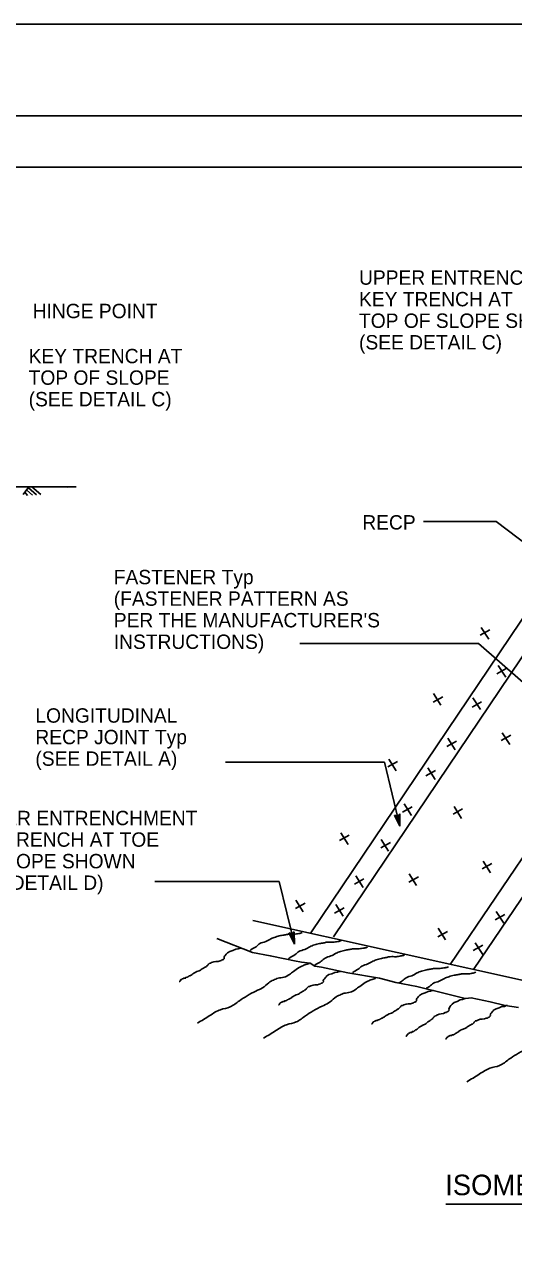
# Model space of a CAD drawing. Extents: x -894 to 866, y -476 to 714.
# Drawn here: x -165 to 74, y 123 to 714 of the extents above; entities that cross this region are included whole.
import ezdxf

# ---------------------------------------------------------------- set-up
doc = ezdxf.new("R2010")
doc.units = 0
for name, color, linetype in [('10 Sheet Format', 7, 'Continuous'), ('56 Stage 3 Anno', 7, 'Continuous'), ('57 Undefined', 7, 'Continuous'), ('58 Soundwalls', 7, 'Continuous'), ('60 Nongeo Data', 7, 'Continuous')]:
    doc.layers.add(name, color=color, linetype=linetype)

msp = doc.modelspace()

# ---------------------------------------------------------------- linework, layer by layer
at = {"layer": '10 Sheet Format'}
for p, q in [((-863.43, 668.96), (836.57, 668.96)), ((-813.45, 643.96), (811.55, 643.96))]:
    msp.add_line(p, q, dxfattribs=at)
for points in [[(-894.04, 713.56), (865.96, 713.56), (865.96, -476.44), (-894.04, -476.44)], [(-863.43, 668.96), (836.59, 668.96), (836.59, -431.03), (-863.43, -431.03)]]:
    msp.add_lwpolyline(points, close=True, dxfattribs=at)
at = {"layer": '56 Stage 3 Anno'}
for p, q in [((29.6, 471.41), (64.98, 471.41)), ((125.52, 425.54), (64.98, 471.41)), ((-30.59, 412.03), (56.45, 412.03)), ((157.17, 323.47), (56.45, 412.03)), ((-66.88, 354.09), (10.62, 354.09)), ((18.1, 322.92), (10.62, 354.09)), ((18.1, 322.92), (15.49, 328.38)), ((15.49, 328.38), (15.49, 328.38)), ((15.49, 328.38), (16.95, 327.91)), ((17.79, 324.26), (15.89, 328.23)), ((17.49, 325.57), (16.26, 328.14)), ((17.18, 326.9), (16.66, 328)), ((16.95, 327.91), (18.05, 328.97)), ((17.17, 328.14), (17.18, 326.9)), ((17.47, 328.38), (17.49, 325.57)), ((17.76, 328.69), (17.79, 324.25)), ((18.05, 328.97), (18.05, 328.97)), ((18.05, 328.97), (18.1, 322.92)), ((18.1, 322.92), (18.1, 322.92)), ((-101.22, 296.09), (-40.65, 296.09)), ((-33.32, 265.53), (-40.65, 296.09)), ((-33.32, 265.53), (-35.93, 270.99)), ((-35.93, 270.99), (-35.93, 270.99)), ((-35.93, 270.99), (-34.47, 270.52)), ((-33.63, 266.87), (-35.53, 270.85)), ((-33.93, 268.18), (-35.16, 270.75)), ((-34.24, 269.51), (-34.76, 270.61)), ((-34.47, 270.52), (-33.37, 271.58)), ((-34.25, 270.75), (-34.24, 269.51)), ((-33.95, 270.99), (-33.93, 268.18)), ((-33.66, 271.3), (-33.63, 266.86)), ((-33.37, 271.58), (-33.37, 271.58)), ((-33.37, 271.58), (-33.32, 265.53)), ((-33.32, 265.53), (-33.32, 265.53))]:
    msp.add_line(p, q, dxfattribs=at)
at = {"layer": '57 Undefined'}
msp.add_line((40.54, 138.89), (123.11, 138.89), dxfattribs=at)
at = {"layer": '58 Soundwalls'}
for p, q in [((-162.63, 488.26), (-165.53, 484.61)), ((-164.61, 485.66), (-163.35, 484.1)), ((-163.64, 486.71), (-160.96, 484.23)), ((-162.92, 487.71), (-158.99, 484.44)), ((-161.28, 488.24), (-156.89, 484.58)), ((57.78, 419.79), (61.41, 414.09)), ((61.92, 418.66), (57.26, 416.07)), ((69.98, 399.84), (65.31, 397.24)), ((66.03, 401.26), (69.66, 395.56)), ((39.04, 386), (34.37, 383.41)), ((34.47, 387.56), (38.1, 381.85)), ((53.73, 385.56), (57.36, 379.85)), ((57.96, 383.56), (53.3, 380.97)), ((72.13, 367.35), (67.47, 364.76)), ((67.98, 368.48), (71.61, 362.77)), ((45.62, 364.34), (40.96, 361.75)), ((41.47, 365.9), (45.1, 360.19)), ((16.87, 354.55), (12.2, 351.96)), ((12.72, 355.68), (16.35, 349.98)), ((35.4, 350.1), (30.73, 347.51)), ((31.75, 351.41), (35.38, 345.7)), ((24.07, 332.47), (19.4, 329.88)), ((20.12, 333.9), (23.75, 328.19)), ((48.68, 331.37), (44.01, 328.78)), ((44.53, 332.5), (48.16, 326.79)), ((-10.74, 319.7), (-7.11, 314)), ((-6.59, 318.58), (-11.26, 315.98)), ((13.49, 315.05), (8.82, 312.46)), ((8.97, 316.48), (12.6, 310.77)), ((62.84, 304.86), (58.17, 302.27)), ((58.69, 305.99), (62.32, 300.29)), ((0.62, 297.35), (-4.05, 294.75)), ((-3.33, 298.77), (0.3, 293.07)), ((27.16, 298.25), (22.5, 295.66)), ((22.6, 299.81), (26.23, 294.1)), ((-28.11, 285.46), (-32.77, 282.86)), ((-32.67, 287.01), (-29.04, 281.3)), ((-13.18, 284.82), (-9.55, 279.11)), ((-9.03, 283.26), (-13.7, 280.67)), ((69.23, 279.95), (64.56, 277.35)), ((65.08, 281.5), (68.71, 275.8)), ((41.32, 271.75), (36.66, 269.15)), ((36.76, 273.3), (40.39, 267.59)), ((54.83, 266.12), (58.46, 260.41)), ((58.56, 264.97), (53.89, 262.38))]:
    msp.add_line(p, q, dxfattribs=at)
at = {"layer": '60 Nongeo Data'}
for p, q in [((-25.25, 271.11), (133.78, 507.06)), ((-14.3, 269.09), (144.31, 504.35)), ((42.66, 255.67), (202.38, 491.61)), ((-181.63, 488.32), (-143.79, 488.1)), ((54.02, 253.15), (213.57, 489.09)), ((197.41, 221.3), (-53.62, 277.06))]:
    msp.add_line(p, q, dxfattribs=at)
for points in [[(-244.38, 488.18), (-202.22, 488.09), (-202.31, 470.02), (-183.79, 470.03), (-183.71, 488.23), (-139.56, 488.23)], [(-71.16, 268.32), (-53.7, 261.49), (-45.08, 259.86), (-37.92, 258.42), (-33.21, 257.33), (-29.76, 256.69), (-25.68, 256.33), (-23.32, 254.88), (-20.06, 254.25), (-7.18, 251.62), (8.15, 248.91), (16.13, 246.83), (26.37, 244.83), (42.06, 241.03), (49.95, 239.13), (51.49, 239.22), (52.85, 239.31), (62.1, 237.41), (69.45, 235.69), (75.89, 234.6)], [(-59.2, 263.63), (-59.79, 263.58), (-60.66, 263.22), (-61.85, 263.13), (-63.3, 262.42), (-64.77, 262.01), (-65.91, 261.33), (-66.19, 261.01), (-66.46, 260.69), (-67.01, 260.05), (-67.29, 259.73), (-67.54, 259.11), (-67.5, 258.51), (-67.78, 258.19), (-68.05, 257.87), (-68.65, 257.83), (-68.92, 257.51), (-69.52, 257.46), (-70.39, 257.1), (-71.58, 257.01), (-72.47, 256.94), (-73.64, 256.56), (-74.22, 256.22), (-74.81, 256.17), (-75.09, 255.85), (-75.36, 255.53), (-75.64, 255.21), (-75.91, 254.89), (-76.19, 254.57), (-76.49, 254.55), (-77.06, 254.21), (-77.63, 253.86), (-78.21, 253.52), (-78.78, 253.18), (-79.06, 252.86), (-79.63, 252.52), (-80.8, 252.13), (-81.67, 251.77), (-82.24, 251.42), (-82.82, 251.08), (-83.09, 250.76), (-83.66, 250.42), (-84.24, 250.08), (-84.54, 250.05), (-84.81, 249.73), (-85.11, 249.71), (-85.38, 249.39), (-85.68, 249.37), (-86.28, 249.33), (-86.26, 249.03), (-86.55, 249.01), (-87.15, 248.96), (-87.72, 248.62), (-88.02, 248.6), (-88.3, 248.28), (-88.59, 248.25), (-88.87, 247.93), (-88.85, 247.64), (-88.85, 247.64), (-89.12, 247.32), (-89.42, 247.29)], [(-10.88, 252.28), (-11.47, 252.24), (-12.34, 251.87), (-13.53, 251.79), (-14.98, 251.08), (-16.44, 250.67), (-17.59, 249.98), (-17.87, 249.67), (-18.14, 249.34), (-18.69, 248.7), (-18.97, 248.38), (-19.22, 247.77), (-19.18, 247.17), (-19.45, 246.85), (-19.73, 246.53), (-20.32, 246.49), (-20.6, 246.17), (-21.2, 246.12), (-22.07, 245.76), (-23.26, 245.67), (-24.15, 245.6), (-25.32, 245.22), (-25.89, 244.87), (-26.49, 244.83), (-26.76, 244.51), (-27.04, 244.19), (-27.32, 243.87), (-27.59, 243.55), (-27.87, 243.23), (-28.16, 243.21), (-28.74, 242.86), (-29.31, 242.52), (-29.88, 242.18), (-30.46, 241.84), (-30.73, 241.52), (-31.31, 241.17), (-32.48, 240.79), (-33.35, 240.42), (-33.92, 240.08), (-34.49, 239.74), (-34.77, 239.42), (-35.34, 239.08), (-35.92, 238.73), (-36.21, 238.71), (-36.49, 238.39), (-36.79, 238.37), (-37.06, 238.05), (-37.36, 238.03), (-37.96, 237.98), (-37.93, 237.69), (-38.23, 237.66), (-38.83, 237.62), (-39.4, 237.28), (-39.7, 237.25), (-39.97, 236.93), (-40.27, 236.91), (-40.55, 236.59), (-40.53, 236.29), (-40.53, 236.29), (-40.8, 235.97), (-41.1, 235.95)], [(34.5, 243.02), (33.9, 242.98), (33.03, 242.62), (31.84, 242.53), (30.4, 241.82), (28.93, 241.41), (27.78, 240.73), (27.51, 240.41), (27.23, 240.09), (26.68, 239.45), (26.41, 239.13), (26.15, 238.51), (26.2, 237.91), (25.92, 237.59), (25.65, 237.27), (25.05, 237.23), (24.77, 236.91), (24.18, 236.86), (23.31, 236.5), (22.12, 236.41), (21.22, 236.34), (20.05, 235.96), (19.48, 235.61), (18.89, 235.57), (18.61, 235.25), (18.34, 234.93), (18.06, 234.61), (17.78, 234.29), (17.51, 233.97), (17.21, 233.95), (16.64, 233.61), (16.06, 233.26), (15.49, 232.92), (14.92, 232.58), (14.64, 232.26), (14.07, 231.92), (12.9, 231.53), (12.03, 231.17), (11.45, 230.82), (10.88, 230.48), (10.61, 230.16), (10.03, 229.82), (9.46, 229.48), (9.16, 229.45), (8.89, 229.13), (8.59, 229.11), (8.31, 228.79), (8.01, 228.77), (7.42, 228.72), (7.44, 228.43), (7.14, 228.4), (6.55, 228.36), (5.97, 228.02), (5.68, 228), (5.4, 227.68), (5.1, 227.65), (4.83, 227.33), (4.85, 227.04), (4.85, 227.04), (4.57, 226.72), (4.28, 226.69)], [(50.05, 239.04), (49.46, 238.96), (48.62, 238.53), (47.44, 238.36), (46.04, 237.56), (44.61, 237.05), (43.51, 236.29), (43.26, 235.95), (43.01, 235.61), (42.5, 234.93), (42.25, 234.59), (42.04, 233.96), (42.12, 233.37), (41.87, 233.03), (41.62, 232.69), (41.03, 232.61), (40.77, 232.27), (40.18, 232.18), (39.34, 231.76), (38.16, 231.59), (37.27, 231.46), (36.13, 230.99), (35.58, 230.61), (34.99, 230.53), (34.74, 230.19), (34.49, 229.85), (34.23, 229.51), (33.98, 229.17), (33.73, 228.84), (33.43, 228.79), (32.88, 228.41), (32.34, 228.03), (31.79, 227.65), (31.24, 227.27), (30.99, 226.93), (30.44, 226.55), (29.3, 226.08), (28.45, 225.66), (27.91, 225.28), (27.36, 224.9), (27.1, 224.56), (26.56, 224.18), (26.01, 223.8), (25.71, 223.75), (25.46, 223.42), (25.16, 223.37), (24.91, 223.03), (24.62, 222.99), (24.02, 222.91), (24.07, 222.61), (23.77, 222.57), (23.18, 222.48), (22.63, 222.1), (22.34, 222.06), (22.08, 221.72), (21.79, 221.68), (21.54, 221.34), (21.58, 221.04), (21.58, 221.04), (21.32, 220.71), (21.03, 220.66)], [(70.52, 235.65), (69.92, 235.6), (69.05, 235.24), (67.86, 235.15), (66.42, 234.44), (64.95, 234.04), (63.8, 233.35), (63.53, 233.03), (63.25, 232.71), (62.7, 232.07), (62.42, 231.75), (62.17, 231.13), (62.22, 230.54), (61.94, 230.22), (61.66, 229.9), (61.07, 229.85), (60.79, 229.53), (60.2, 229.49), (59.33, 229.12), (58.14, 229.03), (57.24, 228.97), (56.07, 228.58), (55.5, 228.24), (54.9, 228.19), (54.63, 227.87), (54.35, 227.55), (54.08, 227.23), (53.8, 226.91), (53.53, 226.59), (53.23, 226.57), (52.66, 226.23), (52.08, 225.89), (51.51, 225.54), (50.93, 225.2), (50.66, 224.88), (50.09, 224.54), (48.92, 224.15), (48.05, 223.79), (47.47, 223.45), (46.9, 223.1), (46.62, 222.78), (46.05, 222.44), (45.48, 222.1), (45.18, 222.08), (44.9, 221.76), (44.61, 221.74), (44.33, 221.41), (44.03, 221.39), (43.44, 221.35), (43.46, 221.05), (43.16, 221.03), (42.57, 220.98), (41.99, 220.64), (41.69, 220.62), (41.42, 220.3), (41.12, 220.28), (40.85, 219.96), (40.87, 219.66), (40.87, 219.66), (40.59, 219.34), (40.29, 219.32)]]:
    msp.add_lwpolyline(points, dxfattribs=at)
for points in [[(-54.88, 262.44), (-54.46, 262.78), (-51.94, 264.3), (-50.09, 265.81), (-47.23, 266.82), (-44.71, 268.16), (-42.53, 269), (-40.01, 269.68), (-37.99, 270.01), (-36.31, 270.35), (-33.46, 270.35), (-31.11, 270.68), (-30.27, 270.85), (-29.43, 271.19)], [(-36.19, 258.33), (-35.47, 258.92), (-32.95, 260.43), (-31.11, 261.94), (-28.25, 262.95), (-25.73, 264.3), (-23.55, 265.14), (-21.03, 265.81), (-19.01, 266.15), (-17.33, 266.48), (-14.48, 266.48), (-12.12, 266.82), (-11.28, 266.99), (-10.44, 267.32)], [(-23.48, 255.09), (-22.71, 255.72), (-20.19, 257.24), (-18.34, 258.75), (-15.48, 259.76), (-12.96, 261.1), (-10.78, 261.94), (-8.26, 262.62), (-6.25, 262.95), (-4.57, 263.29), (-1.71, 263.29), (0.64, 263.62), (1.48, 263.79), (2.32, 264.13)], [(-4.96, 251.69), (-4.73, 251.86), (-2.21, 253.37), (-0.37, 254.88), (2.49, 255.89), (5.01, 257.24), (7.19, 258.08), (9.71, 258.75), (11.73, 259.09), (13.41, 259.42), (16.26, 259.42), (18.62, 259.76), (19.46, 259.93), (20.3, 260.26)], [(-80.57, 227.06), (-74.52, 230.76), (-69.31, 233.62), (-64.61, 234.96), (-60.08, 237.99), (-56.38, 240.34), (-52.01, 242.69), (-48.82, 244.21), (-45.8, 246.73), (-43.44, 248.07), (-41.26, 248.91), (-38.41, 249.42), (-35.72, 250.76), (-33.7, 252.27), (-31.01, 254.12), (-29.67, 254.79), (-27.65, 255.64), (-25.97, 256.48), (-25.97, 256.64)], [(17.65, 246.69), (19.29, 247.66), (21.14, 249.17), (23.99, 250.18), (26.51, 251.52), (28.7, 252.36), (31.22, 253.04), (33.23, 253.37), (34.91, 253.71), (37.77, 253.71), (40.12, 254.04), (40.96, 254.21), (41.8, 254.55)], [(-48.34, 219.75), (-42.3, 223.44), (-37.09, 226.3), (-32.39, 227.65), (-27.85, 230.67), (-24.15, 233.02), (-19.79, 235.38), (-16.6, 236.89), (-13.57, 239.41), (-11.22, 240.76), (-9.04, 241.6), (-6.18, 242.1), (-3.49, 243.45), (-1.48, 244.96), (1.21, 246.81), (2.55, 247.48), (4.57, 248.32), (6.25, 249.16), (6.25, 249.33)], [(30.85, 243.96), (32.56, 244.97), (34.41, 246.48), (37.26, 247.49), (39.78, 248.83), (41.97, 249.67), (44.49, 250.35), (46.5, 250.68), (48.18, 251.02), (51.04, 251.02), (53.39, 251.35), (54.23, 251.52), (55.07, 251.86)], [(50.72, 198.51), (56.77, 202.21), (61.98, 205.07), (66.68, 206.41), (71.22, 209.44), (74.91, 211.79), (79.28, 214.15), (82.47, 215.66), (85.49, 218.18), (87.85, 219.52), (90.03, 220.36), (92.89, 220.87), (95.57, 222.21), (97.59, 223.73), (100.28, 225.58), (101.62, 226.25), (103.64, 227.09), (105.32, 227.93), (105.32, 228.1)]]:
    msp.add_spline(points, degree=3, dxfattribs=at)

# ---------------------------------------------------------------- texts
at = {"layer": '57 Undefined'}
for s, height, p in [('UPPER ENTRENCHMENT', 7, (-1.8, 586.68)), ('KEY TRENCH AT ', 7, (-1.8, 576.18)), ('HINGE POINT', 7, (-160.82, 570.41)), ('TOP OF SLOPE SHOWN', 7, (-1.8, 565.68)), ('(SEE DETAIL C)', 7, (-1.8, 555.18)), ('KEY TRENCH AT', 7, (-162.78, 548.46)), ('TOP OF SLOPE', 7, (-162.78, 537.96)), ('(SEE DETAIL C)', 7, (-162.78, 527.46)), ('RECP', 7, (-0.21, 467.47)), ('FASTENER Typ', 7, (-121.3, 440.82)), ('(FASTENER PATTERN AS', 7, (-121.3, 430.32)), ("PER THE MANUFACTURER'S", 7, (-121.3, 419.82)), ('INSTRUCTIONS)', 7, (-121.3, 409.32)), ('LONGITUDINAL', 7, (-159.5, 373.4)), ('RECP JOINT Typ ', 7, (-159.5, 362.9)), ('(SEE DETAIL A)', 7, (-159.5, 352.4)), ('LOWER ENTRENCHMENT', 7, (-195.98, 323.47)), ('KEY TRENCH AT TOE', 7, (-195.98, 312.97)), ('OF SLOPE SHOWN', 7, (-195.98, 302.47)), ('(SEE DETAIL D)', 7, (-195.98, 291.97)), ('ISOMETRIC', 10, (40.17, 143.26))]:
    msp.add_text(s, height=height, dxfattribs=at).set_placement(p)

doc.saveas('drawing.dxf')
